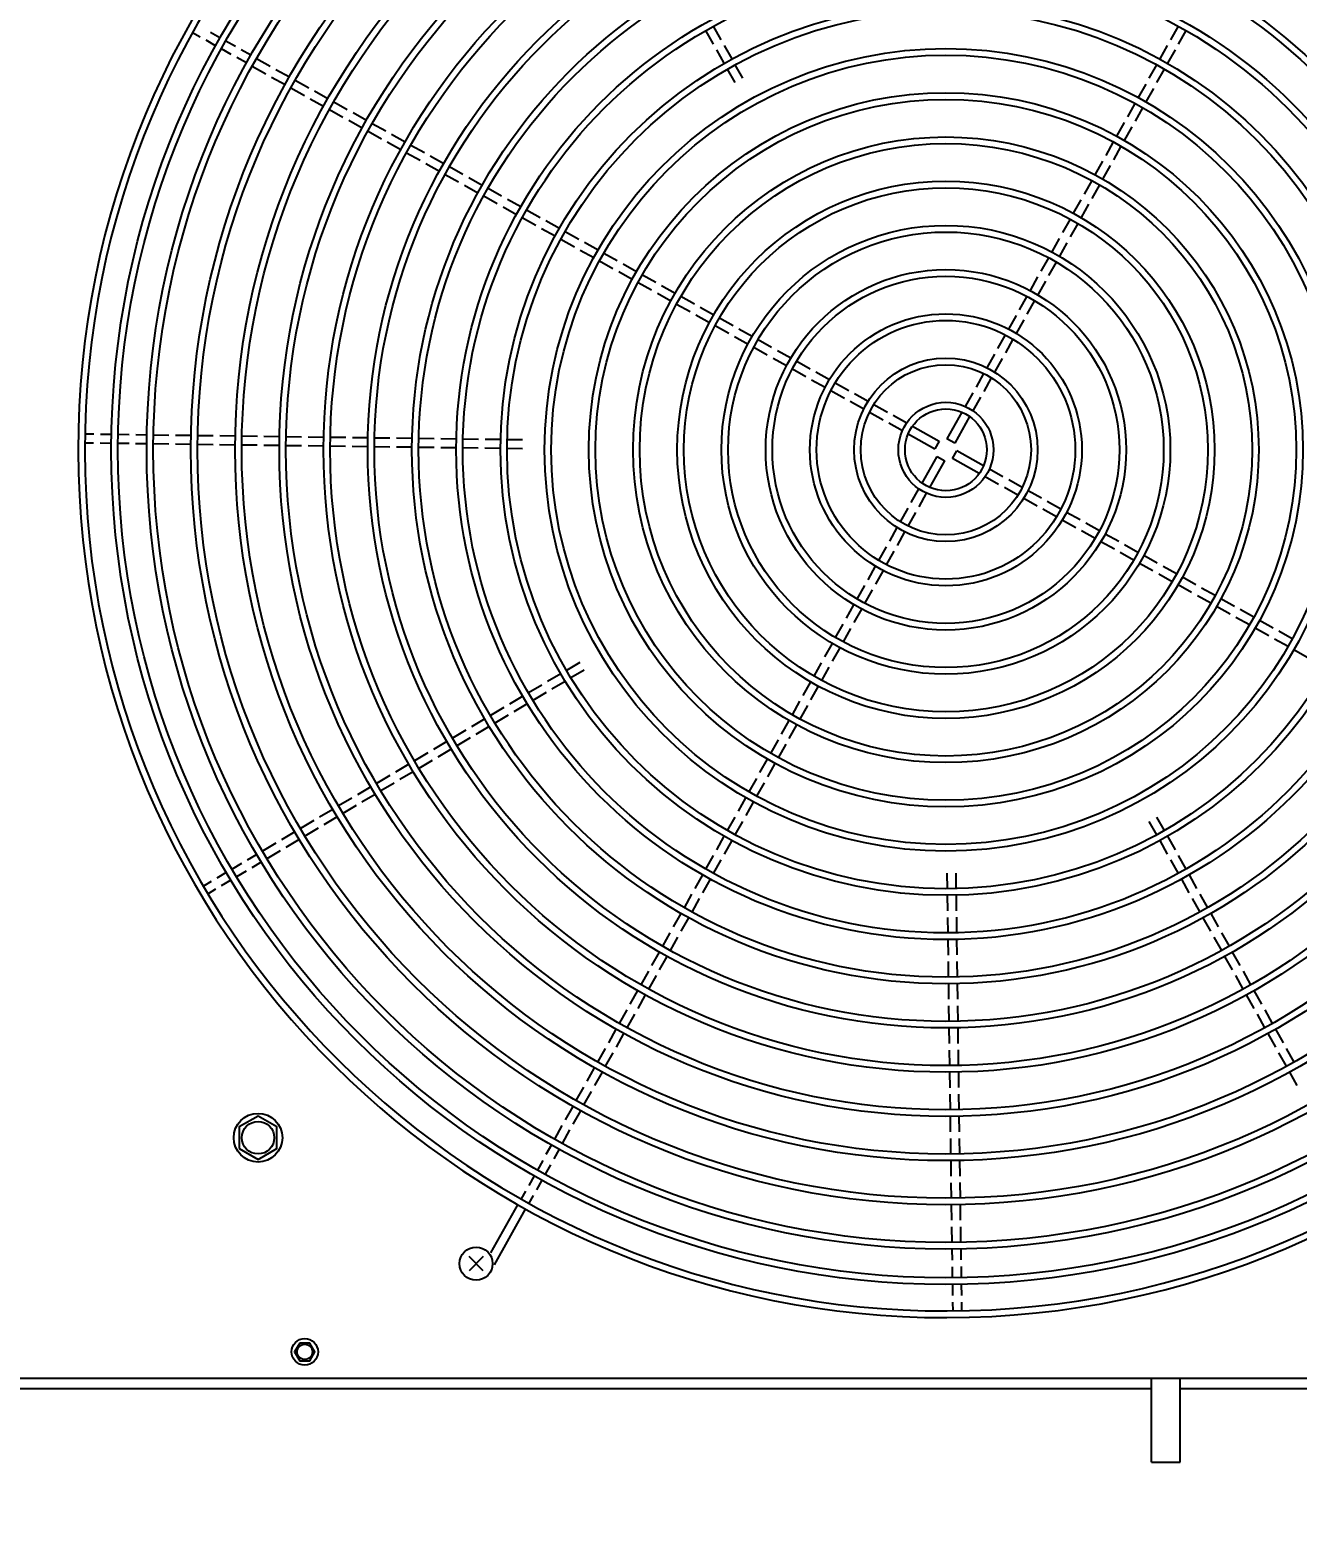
# Model space of a CAD drawing. Header units: millimetres. Extents: x -15161 to 10473752, y -72817 to 33960.
# Drawn here: x 73566 to 73623.3, y -33424.5 to -33356.8 of the extents above; entities that cross this region are included whole.
import ezdxf
from ezdxf import colors
from ezdxf.entities.mleader import LeaderData, LeaderLine
from ezdxf.enums import TextEntityAlignment as Align
from ezdxf.math import Vec2, Vec3

# ---------------------------------------------------------------- set-up
doc = ezdxf.new("R2010")
doc.units = ezdxf.units.MM
doc.styles.get("Standard").update_dxf_attribs({"font": 'arial.ttf'})

# ---------------------------------------------------------------- blocks, each defined once
blk = doc.blocks.new('機組圖灰底')
at = {"color": 8}
for p, q in [((82400.278, -33357.226), (82399.936, -33356.615)), ((82420.945, -33356.615), (82420.603, -33357.226)), ((82376.712, -33357.106), (82376.363, -33356.911)), ((82377.41, -33357.497), (82376.974, -33357.253)), ((82377.606, -33357.148), (82377.17, -33356.904)), ((82378.304, -33357.539), (82377.867, -33357.295)), ((82399.93, -33357.421), (82399.587, -33356.811)), ((82421.294, -33356.811), (82420.952, -33357.421)), ((82378.108, -33357.888), (82377.672, -33357.644)), ((82378.806, -33358.279), (82378.37, -33358.035)), ((82379.002, -33357.93), (82378.565, -33357.686)), ((82379.263, -33358.079), (82379.873, -33358.421)), ((82400.418, -33358.294), (82400.076, -33357.683)), ((82400.767, -33358.098), (82400.425, -33357.488)), ((82420.456, -33357.488), (82420.114, -33358.098)), ((82420.805, -33357.683), (82420.463, -33358.294)), ((82379.067, -33358.428), (82379.678, -33358.77)), ((82380.135, -33358.567), (82380.746, -33358.909)), ((82400.907, -33359.166), (82400.565, -33358.556)), ((82401.256, -33358.971), (82400.914, -33358.36)), ((82419.967, -33358.36), (82419.625, -33358.971)), ((82420.316, -33358.556), (82419.974, -33359.166)), ((82379.939, -33358.916), (82380.55, -33359.258)), ((82380.812, -33359.405), (82381.423, -33359.747)), ((82381.007, -33359.056), (82381.618, -33359.398)), ((82419.479, -33359.232), (82419.136, -33359.843)), ((82419.828, -33359.428), (82419.485, -33360.039)), ((82381.684, -33359.894), (82382.295, -33360.236)), ((82381.88, -33359.545), (82382.491, -33359.887)), ((82382.752, -33360.034), (82383.363, -33360.376)), ((82418.99, -33360.105), (82418.648, -33360.716)), ((82382.557, -33360.383), (82383.167, -33360.725)), ((82383.625, -33360.522), (82384.235, -33360.864)), ((82419.339, -33360.3), (82418.997, -33360.911)), ((82383.429, -33360.871), (82384.04, -33361.213)), ((82384.302, -33361.36), (82384.912, -33361.702)), ((82384.497, -33361.011), (82385.108, -33361.353)), ((82385.37, -33361.5), (82385.98, -33361.842)), ((82418.501, -33360.977), (82418.159, -33361.588)), ((82418.85, -33361.173), (82418.508, -33361.784)), ((82385.174, -33361.849), (82385.785, -33362.191)), ((82386.242, -33361.989), (82386.853, -33362.331)), ((82418.012, -33361.85), (82417.67, -33362.461)), ((82418.361, -33362.045), (82418.019, -33362.656)), ((82386.047, -33362.338), (82386.657, -33362.68)), ((82386.919, -33362.826), (82387.53, -33363.168)), ((82387.114, -33362.477), (82387.725, -33362.82)), ((82417.523, -33362.722), (82417.181, -33363.333)), ((82387.791, -33363.315), (82388.402, -33363.657)), ((82387.987, -33362.966), (82388.598, -33363.308)), ((82388.859, -33363.455), (82389.47, -33363.797)), ((82417.872, -33362.918), (82417.53, -33363.529)), ((82388.664, -33363.804), (82389.275, -33364.146)), ((82389.732, -33363.944), (82390.343, -33364.286)), ((82417.035, -33363.595), (82416.692, -33364.206)), ((82417.384, -33363.79), (82417.041, -33364.401)), ((82389.536, -33364.293), (82390.147, -33364.635)), ((82390.409, -33364.781), (82391.019, -33365.124)), ((82390.604, -33364.432), (82391.215, -33364.775)), ((82416.546, -33364.467), (82416.204, -33365.078)), ((82416.895, -33364.663), (82416.553, -33365.274)), ((82391.281, -33365.27), (82391.892, -33365.612)), ((82391.477, -33364.921), (82392.087, -33365.263)), ((82392.349, -33365.41), (82392.96, -33365.752)), ((82416.057, -33365.34), (82415.715, -33365.951)), ((82416.406, -33365.536), (82416.064, -33366.146)), ((82392.154, -33365.759), (82392.764, -33366.101)), ((82393.026, -33366.248), (82393.637, -33366.59)), ((82393.222, -33365.899), (82393.832, -33366.241)), ((82415.568, -33366.213), (82415.226, -33366.823)), ((82393.899, -33366.737), (82394.509, -33367.079)), ((82394.094, -33366.388), (82394.705, -33366.73)), ((82394.967, -33366.876), (82395.577, -33367.218)), ((82415.917, -33366.408), (82415.575, -33367.019)), ((82394.771, -33367.225), (82395.382, -33367.567)), ((82395.839, -33367.365), (82396.45, -33367.707)), ((82415.079, -33367.085), (82414.737, -33367.696)), ((82415.428, -33367.281), (82415.086, -33367.891)), ((82395.644, -33367.714), (82396.254, -33368.056)), ((82396.516, -33368.203), (82397.127, -33368.545)), ((82396.712, -33367.854), (82397.322, -33368.196)), ((82414.59, -33367.958), (82414.248, -33368.569)), ((82414.939, -33368.153), (82414.597, -33368.764)), ((82397.389, -33368.692), (82397.999, -33369.034)), ((82397.584, -33368.343), (82398.195, -33368.685)), ((82398.457, -33368.832), (82399.067, -33369.174)), ((82414.102, -33368.83), (82413.759, -33369.441)), ((82398.261, -33369.18), (82398.872, -33369.523)), ((82399.329, -33369.32), (82399.94, -33369.662)), ((82414.451, -33369.026), (82414.108, -33369.637)), ((82399.134, -33369.669), (82399.744, -33370.011)), ((82400.006, -33370.158), (82400.617, -33370.5)), ((82400.202, -33369.809), (82400.812, -33370.151)), ((82401.074, -33370.298), (82401.685, -33370.64)), ((82413.613, -33369.703), (82413.27, -33370.314)), ((82413.962, -33369.899), (82413.619, -33370.51)), ((82400.879, -33370.647), (82401.49, -33370.989)), ((82401.947, -33370.787), (82402.558, -33371.129)), ((82413.124, -33370.576), (82412.781, -33371.187)), ((82413.473, -33370.772), (82413.13, -33371.383)), ((82401.751, -33371.136), (82402.362, -33371.478)), ((82402.624, -33371.625), (82403.235, -33371.967)), ((82402.819, -33371.276), (82403.43, -33371.618)), ((82412.635, -33371.449), (82412.292, -33372.06)), ((82412.984, -33371.645), (82412.641, -33372.256)), ((82403.497, -33372.114), (82404.107, -33372.456)), ((82403.692, -33371.765), (82404.303, -33372.107)), ((82404.565, -33372.253), (82405.176, -33372.596)), ((82412.145, -33372.322), (82411.803, -33372.934)), ((82404.369, -33372.602), (82404.98, -33372.945)), ((82405.438, -33372.742), (82406.049, -33373.085)), ((82412.494, -33372.518), (82412.152, -33373.13)), ((82405.242, -33373.091), (82405.853, -33373.434)), ((82406.115, -33373.581), (82406.727, -33373.923)), ((82406.311, -33373.232), (82406.922, -33373.574)), ((82407.184, -33373.721), (82407.796, -33374.064)), ((82411.656, -33373.196), (82411.312, -33373.809)), ((82412.005, -33373.392), (82411.661, -33374.005)), ((82406.989, -33374.07), (82407.6, -33374.413)), ((82408.058, -33374.211), (82408.671, -33374.554)), ((82411.165, -33374.072), (82410.49, -33375.277)), ((82411.514, -33374.268), (82410.839, -33375.472)), ((82371.897, -33375.074), (82371.497, -33375.069)), ((82407.863, -33374.559), (82408.475, -33374.903)), ((82408.738, -33375.05), (82409.943, -33375.725)), ((82408.934, -33374.701), (82410.139, -33375.376)), ((82371.892, -33375.474), (82371.492, -33375.469)), ((82372.692, -33375.484), (82372.192, -33375.478)), ((82372.697, -33375.084), (82372.197, -33375.078)), ((82373.492, -33375.495), (82372.992, -33375.488)), ((82373.497, -33375.095), (82372.997, -33375.088)), ((82374.292, -33375.505), (82373.792, -33375.499)), ((82374.297, -33375.105), (82373.797, -33375.099)), ((82375.292, -33375.52), (82374.592, -33375.511)), ((82375.297, -33375.12), (82374.597, -33375.111)), ((82376.291, -33375.533), (82375.592, -33375.524)), ((82376.297, -33375.133), (82375.597, -33375.124)), ((82377.291, -33375.546), (82376.591, -33375.536)), ((82377.297, -33375.146), (82376.597, -33375.136)), ((82378.291, -33375.558), (82377.591, -33375.549)), ((82378.297, -33375.158), (82377.597, -33375.149)), ((82379.291, -33375.571), (82378.591, -33375.562)), ((82379.296, -33375.171), (82378.597, -33375.162)), ((82380.291, -33375.584), (82379.591, -33375.575)), ((82380.296, -33375.184), (82379.596, -33375.175)), ((82381.291, -33375.597), (82380.591, -33375.588)), ((82381.296, -33375.197), (82380.596, -33375.188)), ((82382.291, -33375.61), (82381.591, -33375.601)), ((82382.296, -33375.21), (82381.596, -33375.201)), ((82383.291, -33375.623), (82382.591, -33375.614)), ((82383.296, -33375.223), (82382.596, -33375.214)), ((82384.291, -33375.636), (82383.591, -33375.627)), ((82384.296, -33375.236), (82383.596, -33375.227)), ((82385.291, -33375.649), (82384.591, -33375.64)), ((82385.296, -33375.249), (82384.596, -33375.24)), ((82386.291, -33375.662), (82385.591, -33375.653)), ((82386.296, -33375.262), (82385.596, -33375.253)), ((82387.291, -33375.675), (82386.591, -33375.666)), ((82387.296, -33375.275), (82386.596, -33375.266)), ((82388.291, -33375.688), (82387.591, -33375.679)), ((82388.296, -33375.288), (82387.596, -33375.279)), ((82389.291, -33375.701), (82388.591, -33375.692)), ((82389.296, -33375.301), (82388.596, -33375.292)), ((82390.291, -33375.714), (82389.591, -33375.705)), ((82390.296, -33375.314), (82389.596, -33375.305)), ((82391.291, -33375.727), (82390.591, -33375.718)), ((82391.296, -33375.327), (82390.596, -33375.318)), ((82410.139, -33375.376), (82409.943, -33375.725)), ((82410.839, -33375.472), (82410.49, -33375.277)), ((82409.367, -33377.281), (82410.042, -33376.077)), ((82409.716, -33377.477), (82410.391, -33376.272)), ((82410.042, -33376.077), (82410.391, -33376.272)), ((82410.743, -33376.173), (82410.938, -33375.824)), ((82411.947, -33376.848), (82410.743, -33376.173)), ((82412.143, -33376.499), (82410.938, -33375.824)), ((82412.823, -33377.338), (82412.21, -33376.995)), ((82413.019, -33376.99), (82412.406, -33376.646)), ((82408.877, -33378.157), (82409.22, -33377.544)), ((82409.226, -33378.353), (82409.569, -33377.74)), ((82413.697, -33377.828), (82413.085, -33377.485)), ((82413.893, -33377.479), (82413.281, -33377.136)), ((82414.766, -33377.968), (82414.155, -33377.626)), ((82408.387, -33379.031), (82408.73, -33378.419)), ((82414.571, -33378.317), (82413.959, -33377.975)), ((82415.639, -33378.458), (82415.028, -33378.115)), ((82408.736, -33379.227), (82409.079, -33378.615)), ((82415.444, -33378.807), (82414.832, -33378.464)), ((82416.316, -33379.296), (82415.705, -33378.953)), ((82416.512, -33378.947), (82415.901, -33378.604)), ((82417.385, -33379.435), (82416.774, -33379.093)), ((82407.898, -33379.904), (82408.24, -33379.293)), ((82408.247, -33380.1), (82408.589, -33379.489)), ((82417.189, -33379.784), (82416.578, -33379.442)), ((82418.257, -33379.924), (82417.646, -33379.582)), ((82407.409, -33380.777), (82407.751, -33380.166)), ((82407.758, -33380.973), (82408.1, -33380.362)), ((82418.062, -33380.273), (82417.451, -33379.931)), ((82418.934, -33380.762), (82418.324, -33380.42)), ((82419.13, -33380.413), (82418.519, -33380.071)), ((82406.92, -33381.65), (82407.262, -33381.039)), ((82419.807, -33381.251), (82419.196, -33380.909)), ((82420.003, -33380.902), (82419.392, -33380.56)), ((82420.875, -33381.391), (82420.264, -33381.049)), ((82407.269, -33381.846), (82407.611, -33381.235)), ((82420.68, -33381.74), (82420.069, -33381.398)), ((82421.748, -33381.88), (82421.137, -33381.538)), ((82406.431, -33382.523), (82406.773, -33381.912)), ((82406.78, -33382.719), (82407.122, -33382.108)), ((82421.552, -33382.229), (82420.941, -33381.887)), ((82422.425, -33382.717), (82421.814, -33382.375)), ((82422.62, -33382.369), (82422.009, -33382.026)), ((82423.493, -33382.857), (82422.882, -33382.515)), ((82405.942, -33383.396), (82406.284, -33382.785)), ((82406.291, -33383.591), (82406.633, -33382.98)), ((82423.297, -33383.206), (82422.686, -33382.864)), ((82424.365, -33383.346), (82423.754, -33383.004)), ((82405.453, -33384.268), (82405.795, -33383.658)), ((82405.802, -33384.464), (82406.144, -33383.853)), ((82424.17, -33383.695), (82423.559, -33383.353)), ((82425.042, -33384.184), (82424.431, -33383.842)), ((82425.238, -33383.835), (82424.627, -33383.493)), ((82404.964, -33385.141), (82405.306, -33384.53)), ((82425.915, -33384.673), (82425.304, -33384.331)), ((82426.11, -33384.324), (82425.499, -33383.982)), ((82405.313, -33385.336), (82405.655, -33384.726)), ((82426.787, -33385.161), (82426.176, -33384.819)), ((82393.021, -33385.902), (82392.419, -33386.26)), ((82393.88, -33385.391), (82393.279, -33385.749)), ((82394.085, -33385.735), (82393.483, -33386.092)), ((82404.475, -33386.013), (82404.817, -33385.403)), ((82404.824, -33386.209), (82405.166, -33385.598)), ((82392.161, -33386.413), (82391.559, -33386.771)), ((82393.225, -33386.246), (82392.623, -33386.604)), ((82403.986, -33386.886), (82404.329, -33386.275)), ((82404.335, -33387.082), (82404.678, -33386.471)), ((82391.302, -33386.924), (82390.7, -33387.282)), ((82392.366, -33386.757), (82391.764, -33387.115)), ((82403.498, -33387.759), (82403.84, -33387.148)), ((82390.442, -33387.436), (82389.84, -33387.793)), ((82390.647, -33387.779), (82390.045, -33388.137)), ((82391.506, -33387.268), (82390.904, -33387.626)), ((82403.847, -33387.954), (82404.189, -33387.343)), ((82388.723, -33388.458), (82388.121, -33388.816)), ((82389.583, -33387.947), (82388.981, -33388.305)), ((82389.787, -33388.291), (82389.185, -33388.648)), ((82403.009, -33388.631), (82403.351, -33388.02)), ((82403.358, -33388.827), (82403.7, -33388.216)), ((82387.864, -33388.969), (82387.262, -33389.327)), ((82388.928, -33388.802), (82388.326, -33389.16)), ((82402.52, -33389.504), (82402.862, -33388.893)), ((82402.869, -33389.699), (82403.211, -33389.088)), ((82387.004, -33389.48), (82386.402, -33389.838)), ((82387.209, -33389.824), (82386.607, -33390.182)), ((82388.068, -33389.313), (82387.466, -33389.671)), ((82402.031, -33390.376), (82402.373, -33389.765)), ((82402.38, -33390.572), (82402.722, -33389.961)), ((82385.285, -33390.503), (82384.683, -33390.861)), ((82386.145, -33389.992), (82385.543, -33390.349)), ((82386.349, -33390.335), (82385.747, -33390.693)), ((82401.542, -33391.249), (82401.885, -33390.638)), ((82384.426, -33391.014), (82383.824, -33391.372)), ((82385.49, -33390.846), (82384.888, -33391.204)), ((82401.891, -33391.444), (82402.234, -33390.833)), ((82383.566, -33391.525), (82382.964, -33391.883)), ((82383.771, -33391.869), (82383.169, -33392.227)), ((82384.63, -33391.358), (82384.028, -33391.715)), ((82401.054, -33392.121), (82401.396, -33391.51)), ((82401.403, -33392.316), (82401.745, -33391.706)), ((82381.847, -33392.547), (82381.245, -33392.905)), ((82382.707, -33392.036), (82382.105, -33392.394)), ((82382.911, -33392.38), (82382.309, -33392.738)), ((82400.565, -33392.993), (82400.907, -33392.383)), ((82400.914, -33393.189), (82401.256, -33392.578)), ((82419.625, -33392.578), (82419.967, -33393.189)), ((82419.974, -33392.383), (82420.316, -33392.993)), ((82380.988, -33393.059), (82380.386, -33393.416)), ((82382.052, -33392.891), (82381.45, -33393.249)), ((82400.076, -33393.866), (82400.418, -33393.255)), ((82420.463, -33393.255), (82420.805, -33393.866)), ((82380.128, -33393.57), (82379.526, -33393.928)), ((82380.333, -33393.914), (82379.731, -33394.271)), ((82381.192, -33393.402), (82380.59, -33393.76)), ((82400.425, -33394.061), (82400.767, -33393.451)), ((82420.114, -33393.451), (82420.456, -33394.061)), ((82378.58, -33394.488), (82378.15, -33394.744)), ((82379.268, -33394.079), (82378.838, -33394.335)), ((82379.472, -33394.423), (82379.042, -33394.679)), ((82399.587, -33394.738), (82399.93, -33394.128)), ((82399.936, -33394.934), (82400.278, -33394.323)), ((82420.603, -33394.323), (82420.945, -33394.934)), ((82420.952, -33394.128), (82421.294, -33394.738)), ((82377.205, -33395.306), (82376.861, -33395.511)), ((82377.892, -33394.897), (82377.463, -33395.153)), ((82378.097, -33395.241), (82377.667, -33395.497)), ((82378.785, -33394.832), (82378.355, -33395.088)), ((82399.099, -33395.611), (82399.441, -33395)), ((82399.448, -33395.806), (82399.79, -33395.196)), ((82410.488, -33394.924), (82410.497, -33395.624)), ((82410.888, -33394.919), (82410.897, -33395.619)), ((82421.092, -33395.196), (82421.434, -33395.806)), ((82421.441, -33395), (82421.783, -33395.611)), ((82377.409, -33395.65), (82377.066, -33395.854)), ((82398.61, -33396.483), (82398.952, -33395.873)), ((82410.501, -33395.924), (82410.51, -33396.624)), ((82410.901, -33395.919), (82410.91, -33396.619)), ((82421.929, -33395.873), (82422.271, -33396.483)), ((82398.959, -33396.679), (82399.301, -33396.068)), ((82421.58, -33396.068), (82421.922, -33396.679)), ((82398.121, -33397.356), (82398.463, -33396.745)), ((82398.47, -33397.551), (82398.812, -33396.941)), ((82410.514, -33396.924), (82410.523, -33397.624)), ((82410.914, -33396.919), (82410.923, -33397.619)), ((82422.069, -33396.941), (82422.411, -33397.551)), ((82422.418, -33396.745), (82422.76, -33397.356)), ((82397.632, -33398.228), (82397.974, -33397.617)), ((82397.981, -33398.424), (82398.323, -33397.813)), ((82410.527, -33397.924), (82410.536, -33398.624)), ((82410.927, -33397.919), (82410.936, -33398.619)), ((82422.558, -33397.813), (82422.9, -33398.424)), ((82422.907, -33397.617), (82423.249, -33398.228)), ((82397.144, -33399.101), (82397.486, -33398.49)), ((82397.492, -33399.296), (82397.835, -33398.685)), ((82423.047, -33398.685), (82423.389, -33399.296)), ((82423.396, -33398.49), (82423.738, -33399.101)), ((82396.655, -33399.973), (82396.997, -33399.362)), ((82410.54, -33398.924), (82410.549, -33399.624)), ((82410.94, -33398.919), (82410.949, -33399.619)), ((82423.884, -33399.362), (82424.226, -33399.973)), ((82397.004, -33400.169), (82397.346, -33399.558)), ((82410.553, -33399.924), (82410.562, -33400.624)), ((82410.953, -33399.919), (82410.962, -33400.619)), ((82423.535, -33399.558), (82423.878, -33400.169)), ((82396.166, -33400.846), (82396.508, -33400.235)), ((82396.515, -33401.041), (82396.857, -33400.43)), ((82424.024, -33400.43), (82424.366, -33401.041)), ((82424.373, -33400.235), (82424.715, -33400.846)), ((82395.677, -33401.718), (82396.019, -33401.107)), ((82396.026, -33401.913), (82396.368, -33401.303)), ((82410.566, -33400.924), (82410.575, -33401.624)), ((82410.966, -33400.919), (82410.975, -33401.619)), ((82424.513, -33401.303), (82424.855, -33401.913)), ((82424.862, -33401.107), (82425.204, -33401.718)), ((82395.188, -33402.59), (82395.531, -33401.98)), ((82410.579, -33401.924), (82410.588, -33402.624)), ((82410.979, -33401.919), (82410.988, -33402.619)), ((82425.351, -33401.98), (82425.693, -33402.59)), ((82395.537, -33402.786), (82395.88, -33402.175)), ((82425.002, -33402.175), (82425.344, -33402.786)), ((82394.7, -33403.463), (82395.042, -33402.852)), ((82395.049, -33403.658), (82395.391, -33403.048)), ((82410.592, -33402.924), (82410.601, -33403.624)), ((82410.992, -33402.919), (82411.001, -33403.619)), ((82425.49, -33403.048), (82425.833, -33403.658)), ((82425.839, -33402.852), (82426.182, -33403.463)), ((82394.211, -33404.335), (82394.553, -33403.725)), ((82394.56, -33404.531), (82394.902, -33403.92)), ((82410.605, -33403.924), (82410.614, -33404.624)), ((82411.005, -33403.919), (82411.014, -33404.619)), ((82425.979, -33403.92), (82426.321, -33404.531)), ((82393.722, -33405.208), (82394.064, -33404.597)), ((82394.071, -33405.403), (82394.413, -33404.793)), ((82393.233, -33406.08), (82393.576, -33405.469)), ((82410.618, -33404.924), (82410.627, -33405.624)), ((82411.018, -33404.919), (82411.027, -33405.619)), ((82393.582, -33406.276), (82393.925, -33405.665)), ((82410.631, -33405.924), (82410.64, -33406.624)), ((82411.031, -33405.919), (82411.04, -33406.619)), ((82392.745, -33406.953), (82393.087, -33406.342)), ((82393.094, -33407.148), (82393.436, -33406.537)), ((82392.597, -33407.214), (82392.352, -33407.65)), ((82392.946, -33407.409), (82392.701, -33407.845)), ((82410.644, -33406.924), (82410.653, -33407.624)), ((82411.044, -33406.919), (82411.053, -33407.619)), ((82392.206, -33407.911), (82391.961, -33408.348)), ((82392.555, -33408.107), (82392.31, -33408.543)), ((82410.657, -33407.924), (82410.666, -33408.624)), ((82411.057, -33407.919), (82411.066, -33408.619)), ((82391.815, -33408.609), (82391.57, -33409.046)), ((82392.163, -33408.805), (82391.919, -33409.241)), ((82410.67, -33408.924), (82410.679, -33409.624)), ((82411.07, -33408.919), (82411.079, -33409.618)), ((82391.423, -33409.307), (82391.228, -33409.656)), ((82391.772, -33409.503), (82391.577, -33409.852)), ((82389.864, -33412.095), (82391.083, -33409.919)), ((82390.021, -33412.633), (82391.432, -33410.114)), ((82410.683, -33409.924), (82410.692, -33410.624)), ((82411.083, -33409.918), (82411.092, -33410.618)), ((82410.695, -33410.924), (82410.705, -33411.624)), ((82411.095, -33410.918), (82411.105, -33411.618)), ((82389.507, -33412.902), (82388.871, -33412.265)), ((82389.507, -33412.265), (82388.871, -33412.902)), ((82410.714, -33411.923), (82410.721, -33412.423)), ((82411.114, -33411.918), (82411.121, -33412.418)), ((82410.725, -33412.723), (82410.731, -33413.223)), ((82410.725, -33412.723), (82410.731, -33413.223)), ((82411.125, -33412.718), (82411.131, -33413.218)), ((82411.125, -33412.718), (82411.131, -33413.218)), ((82410.735, -33413.523), (82410.738, -33413.774)), ((82410.735, -33413.523), (82410.742, -33414.023)), ((82411.135, -33413.518), (82411.138, -33413.774)), ((82411.135, -33413.518), (82411.142, -33414.018)), ((82410.746, -33414.323), (82410.751, -33414.723)), ((82411.146, -33414.318), (82411.151, -33414.718)), ((82455.441, -33417.774), (82275.441, -33417.774)), ((82455.321, -33417.774), (82275.561, -33417.774)), ((82419.741, -33418.244), (82311.141, -33418.244)), ((82419.741, -33421.564), (82419.741, -33417.774)), ((82421.041, -33421.564), (82421.041, -33417.774)), ((82452.191, -33418.244), (82421.041, -33418.244)), ((82419.741, -33421.564), (82421.041, -33421.564))]:
    blk.add_line(p, q, dxfattribs=at)
for points in [[(82378.479, -33407.377), (82379.328, -33407.867), (82380.177, -33407.377), (82380.177, -33406.397), (82379.328, -33405.907), (82378.479, -33406.397)], [(82381.211, -33416.176), (82380.981, -33416.574), (82381.211, -33416.973), (82381.671, -33416.973), (82381.901, -33416.574), (82381.671, -33416.176)]]:
    blk.add_lwpolyline(points, close=True, dxfattribs=at)
for centre, radius in [((82410.441, -33375.774), 37.75), ((82410.441, -33375.774), 37.45), ((82410.441, -33375.774), 36.15), ((82410.441, -33375.774), 35.85), ((82410.441, -33375.774), 34.15), ((82410.441, -33375.774), 33.85), ((82410.441, -33375.774), 32.15), ((82410.441, -33375.774), 31.85), ((82410.441, -33375.774), 30.15), ((82410.441, -33375.774), 29.85), ((82410.441, -33375.774), 28.15), ((82410.441, -33375.774), 27.85), ((82410.441, -33375.774), 26.15), ((82410.441, -33375.774), 25.85), ((82410.441, -33375.774), 24.15), ((82410.441, -33375.774), 23.85), ((82410.441, -33375.774), 22.15), ((82410.441, -33375.774), 21.85), ((82410.441, -33375.774), 20.15), ((82410.441, -33375.774), 19.85), ((82410.441, -33375.774), 18.15), ((82410.441, -33375.774), 17.85), ((82410.441, -33375.774), 16.15), ((82410.441, -33375.774), 15.85), ((82410.441, -33375.774), 14.15), ((82410.441, -33375.774), 13.85), ((82410.441, -33375.774), 12.15), ((82410.441, -33375.774), 11.85), ((82410.441, -33375.774), 10.15), ((82410.441, -33375.774), 9.85), ((82410.441, -33375.774), 8.15), ((82410.441, -33375.774), 7.85), ((82410.441, -33375.774), 6.15), ((82410.441, -33375.774), 5.85), ((82410.441, -33375.774), 4.15), ((82410.441, -33375.774), 3.85), ((82410.441, -33375.774), 2.15), ((82410.441, -33375.774), 1.85), ((82379.328, -33406.887), 1.1), ((82379.328, -33406.887), 0.735), ((82389.189, -33412.584), 0.75), ((82381.441, -33416.574), 0.6), ((82381.441, -33416.574), 0.345)]:
    blk.add_circle(centre, radius, dxfattribs=at)
for radius, start, end in [(39.25, 271.55685, 271.54581), (38.95, 271.57203, 271.5714)]:
    blk.add_arc((82410.441, -33375.774), radius, start, end, dxfattribs=at)
blk = doc.blocks.new('_DetailCallout')
at = {"color": 0, "linetype": 'ByBlock', "lineweight": -2, "transparency": 16777216}
blk.add_line((8, 0), (-8, 0), dxfattribs=at)
blk.add_circle((0, 0), 8, dxfattribs=at)
at = {"color": 0, "transparency": 16777216}
for tag, p in [('視圖號碼', (0, 1)), ('圖紙號碼', (0, -6))]:
    blk.add_attdef(tag, text='', height=3, dxfattribs=at).set_placement(p, align=Align.CENTER)

msp = doc.modelspace()

# ---------------------------------------------------------------- block references
at = {"color": 190}
msp.add_blockref('機組圖灰底', (-8803.0592, 0), dxfattribs=at)

# ---------------------------------------------------------------- leaders
at = {"color": 230}
ml = msp.add_multileader_block('Standard', dxfattribs=at)
ml.set_content('_DetailCallout', color=230, scale=15)
ml.set_attribute('視圖號碼', '冷凍庫', width=0)
ml.set_attribute('圖紙號碼', 'C機', width=0)
ml.set_leader_properties()
ml.build(insert=Vec2(0, 0))
ml.multileader.update_dxf_attribs({"leader_type": 0})
ctx = ml.context
ctx.base_point, ctx.plane_origin = Vec3(73423.9203, -45071.4586), Vec3(73543.9203, -45071.4586)
notes = []
notes.append((ctx, [(0, (0, 0, 0), (0, 0), (1, 0), 1, [])]))
ctx.block.insert = Vec3(73543.9203, -45071.4586)
at = {"color": 54}
ml = msp.add_multileader_block('Standard', dxfattribs=at)
ml.set_content('_DetailCallout', color=54, scale=15)
ml.set_attribute('視圖號碼', '冷凍庫', width=0)
ml.set_attribute('圖紙號碼', 'C機', width=0)
ml.set_leader_properties()
ml.build(insert=Vec2(0, 0))
ml.multileader.update_dxf_attribs({"leader_type": 0})
ctx = ml.context
ctx.base_point, ctx.plane_origin = Vec3(73652.3814, -45537.0769), Vec3(73772.3814, -45537.0769)
notes.append((ctx, [(0, (0, 0, 0), (0, 0), (1, 0), 1, [])]))
ctx.block.insert = Vec3(73772.3814, -45537.0769)
at = {"color": 230}
ml = msp.add_multileader_block('Standard', dxfattribs=at)
ml.set_content('_DetailCallout', color=230, scale=15)
ml.set_attribute('視圖號碼', '冷凍庫', width=0)
ml.set_attribute('圖紙號碼', 'D機', width=0)
ml.set_leader_properties()
ml.build(insert=Vec2(0, 0))
ml.multileader.update_dxf_attribs({"leader_type": 0})
ctx = ml.context
ctx.base_point, ctx.plane_origin = Vec3(73844.1603, -45071.4586), Vec3(73964.1603, -45071.4586)
notes.append((ctx, [(0, (0, 0, 0), (0, 0), (1, 0), 1, [])]))
ctx.block.insert = Vec3(73964.1603, -45071.4586)
at = {"color": 54}
ml = msp.add_multileader_block('Standard', dxfattribs=at)
ml.set_content('_DetailCallout', color=54, scale=15)
ml.set_attribute('視圖號碼', '冷凍庫', width=0)
ml.set_attribute('圖紙號碼', 'D機', width=0)
ml.set_leader_properties()
ml.build(insert=Vec2(0, 0))
ml.multileader.update_dxf_attribs({"leader_type": 0})
ctx = ml.context
ctx.base_point, ctx.plane_origin = Vec3(74072.6214, -45537.0769), Vec3(74192.6214, -45537.0769)
notes.append((ctx, [(0, (0, 0, 0), (0, 0), (1, 0), 1, [])]))
ctx.block.insert = Vec3(74192.6214, -45537.0769)
at = {"color": 230}
ml = msp.add_multileader_block('Standard', dxfattribs=at)
ml.set_content('_DetailCallout', color=230, scale=15)
ml.set_attribute('視圖號碼', '冷凍庫', width=0)
ml.set_attribute('圖紙號碼', 'E機', width=0)
ml.set_leader_properties()
ml.build(insert=Vec2(0, 0))
ml.multileader.update_dxf_attribs({"leader_type": 0})
ctx = ml.context
ctx.base_point, ctx.plane_origin = Vec3(74264.4003, -45071.4586), Vec3(74384.4003, -45071.4586)
notes.append((ctx, [(0, (0, 0, 0), (0, 0), (1, 0), 1, [])]))
ctx.block.insert = Vec3(74384.4003, -45071.4586)
at = {"color": 54}
ml = msp.add_multileader_block('Standard', dxfattribs=at)
ml.set_content('_DetailCallout', color=54, scale=15)
ml.set_attribute('視圖號碼', '冷凍庫', width=0)
ml.set_attribute('圖紙號碼', 'E機', width=0)
ml.set_leader_properties()
ml.build(insert=Vec2(0, 0))
ml.multileader.update_dxf_attribs({"leader_type": 0})
ctx = ml.context
ctx.base_point, ctx.plane_origin = Vec3(74492.8614, -45537.0769), Vec3(74612.8614, -45537.0769)
notes.append((ctx, [(0, (0, 0, 0), (0, 0), (1, 0), 1, [])]))
ctx.block.insert = Vec3(74612.8614, -45537.0769)
at = {"color": 30}
ml = msp.add_multileader_block('Standard', dxfattribs=at)
ml.set_content('_DetailCallout', color=30, scale=15)
ml.set_attribute('視圖號碼', '冷凍庫', width=0)
ml.set_attribute('圖紙號碼', 'C', width=0)
ml.set_leader_properties()
ml.build(insert=Vec2(0, 0))
ml.multileader.update_dxf_attribs({"leader_type": 0})
ctx = ml.context
ctx.base_point, ctx.plane_origin = Vec3(73747.1906, -45888.0748), Vec3(73867.1906, -45888.0748)
notes.append((ctx, [(0, (0, 0, 0), (0, 0), (1, 0), 1, [])]))
ctx.block.insert = Vec3(73867.1906, -45888.0748)
ml = msp.add_multileader_block('Standard', dxfattribs=at)
ml.set_content('_DetailCallout', color=30, scale=15)
ml.set_attribute('視圖號碼', '冷凍庫', width=0)
ml.set_attribute('圖紙號碼', 'B', width=0)
ml.set_leader_properties()
ml.build(insert=Vec2(0, 0))
ml.multileader.update_dxf_attribs({"leader_type": 0})
ctx = ml.context
ctx.base_point, ctx.plane_origin = Vec3(73747.1906, -46477.6264), Vec3(73867.1906, -46477.6264)
notes.append((ctx, [(0, (0, 0, 0), (0, 0), (1, 0), 1, [])]))
ctx.block.insert = Vec3(73867.1906, -46477.6264)
ml = msp.add_multileader_block('Standard', dxfattribs=at)
ml.set_content('_DetailCallout', color=30, scale=15)
ml.set_attribute('視圖號碼', '冷凍庫', width=0)
ml.set_attribute('圖紙號碼', 'D', width=0)
ml.set_leader_properties()
ml.build(insert=Vec2(0, 0))
ml.multileader.update_dxf_attribs({"leader_type": 0})
ctx = ml.context
ctx.base_point, ctx.plane_origin = Vec3(73737.1917, -48120.99), Vec3(73857.1917, -48120.99)
notes.append((ctx, [(0, (0, 0, 0), (0, 0), (1, 0), 1, [])]))
ctx.block.insert = Vec3(73857.1917, -48120.99)
ml = msp.add_multileader_block('Standard', dxfattribs=at)
ml.set_content('_DetailCallout', color=30, scale=15)
ml.set_attribute('視圖號碼', '冷凍庫', width=0)
ml.set_attribute('圖紙號碼', 'E', width=0)
ml.set_leader_properties()
ml.build(insert=Vec2(0, 0))
ml.multileader.update_dxf_attribs({"leader_type": 0})
ctx = ml.context
ctx.base_point, ctx.plane_origin = Vec3(75349.539, -47538.8607), Vec3(75469.539, -47538.8607)
notes.append((ctx, [(0, (0, 0, 0), (0, 0), (1, 0), 1, [])]))
ctx.block.insert = Vec3(75469.539, -47538.8607)
ml = msp.add_multileader_block('Standard', dxfattribs=at)
ml.set_content('_DetailCallout', color=30, scale=15)
ml.set_attribute('視圖號碼', '急速庫', width=0)
ml.set_attribute('圖紙號碼', 'B', width=0)
ml.set_leader_properties()
ml.build(insert=Vec2(0, 0))
ml.multileader.update_dxf_attribs({"leader_type": 0})
ctx = ml.context
ctx.base_point, ctx.plane_origin = Vec3(93372.1061, -47545.9996), Vec3(93492.1061, -47545.9996)
notes.append((ctx, [(0, (0, 0, 0), (0, 0), (1, 0), 1, [])]))
ctx.block.insert = Vec3(93492.1061, -47545.9996)
ml = msp.add_multileader_block('Standard', dxfattribs=at)
ml.set_content('_DetailCallout', color=30, scale=15)
ml.set_attribute('視圖號碼', '急速庫', width=0)
ml.set_attribute('圖紙號碼', 'A-2', width=0)
ml.set_leader_properties()
ml.build(insert=Vec2(0, 0))
ml.multileader.update_dxf_attribs({"leader_type": 0})
ctx = ml.context
ctx.base_point, ctx.plane_origin = Vec3(93704.3054, -47545.9996), Vec3(93824.3054, -47545.9996)
notes.append((ctx, [(0, (0, 0, 0), (0, 0), (1, 0), 1, [])]))
ctx.block.insert = Vec3(93824.3054, -47545.9996)
ml = msp.add_multileader_block('Standard', dxfattribs=at)
ml.set_content('_DetailCallout', color=30, scale=15)
ml.set_attribute('視圖號碼', '急速庫', width=0)
ml.set_attribute('圖紙號碼', 'A-1', width=0)
ml.set_leader_properties()
ml.build(insert=Vec2(0, 0))
ml.multileader.update_dxf_attribs({"leader_type": 0})
ctx = ml.context
ctx.base_point, ctx.plane_origin = Vec3(94041.3644, -47545.9996), Vec3(94161.3644, -47545.9996)
notes.append((ctx, [(0, (0, 0, 0), (0, 0), (1, 0), 1, [])]))
ctx.block.insert = Vec3(94161.3644, -47545.9996)
ml = msp.add_multileader_block('Standard', dxfattribs=at)
ml.set_content('_DetailCallout', color=30, scale=15)
ml.set_attribute('視圖號碼', '半成品', width=0)
ml.set_attribute('圖紙號碼', 'B', width=0)
ml.set_leader_properties()
ml.build(insert=Vec2(0, 0))
ml.multileader.update_dxf_attribs({"leader_type": 0})
ctx = ml.context
ctx.base_point, ctx.plane_origin = Vec3(93372.1061, -48769.6603), Vec3(93492.1061, -48769.6603)
notes.append((ctx, [(0, (0, 0, 0), (0, 0), (1, 0), 1, [])]))
ctx.block.insert = Vec3(93492.1061, -48769.6603)
ml = msp.add_multileader_block('Standard', dxfattribs=at)
ml.set_content('_DetailCallout', color=30, scale=15)
ml.set_attribute('視圖號碼', '半成品', width=0)
ml.set_attribute('圖紙號碼', 'A-2', width=0)
ml.set_leader_properties()
ml.build(insert=Vec2(0, 0))
ml.multileader.update_dxf_attribs({"leader_type": 0})
ctx = ml.context
ctx.base_point, ctx.plane_origin = Vec3(93704.3054, -48769.6603), Vec3(93824.3054, -48769.6603)
notes.append((ctx, [(0, (0, 0, 0), (0, 0), (1, 0), 1, [])]))
ctx.block.insert = Vec3(93824.3054, -48769.6603)
ml = msp.add_multileader_block('Standard', dxfattribs=at)
ml.set_content('_DetailCallout', color=30, scale=15)
ml.set_attribute('視圖號碼', '半成品', width=0)
ml.set_attribute('圖紙號碼', 'A-1', width=0)
ml.set_leader_properties()
ml.build(insert=Vec2(0, 0))
ml.multileader.update_dxf_attribs({"leader_type": 0})
ctx = ml.context
ctx.base_point, ctx.plane_origin = Vec3(94041.3644, -48769.6603), Vec3(94161.3644, -48769.6603)
notes.append((ctx, [(0, (0, 0, 0), (0, 0), (1, 0), 1, [])]))
ctx.block.insert = Vec3(94161.3644, -48769.6603)
at = {"color": 54}
ml = msp.add_multileader_block('Standard', dxfattribs=at)
ml.set_content('_DetailCallout', color=54, scale=15)
ml.set_attribute('視圖號碼', '急速庫', width=0)
ml.set_attribute('圖紙號碼', 'A機', width=0)
ml.set_leader_properties()
ml.build(insert=Vec2(0, 0))
ml.multileader.update_dxf_attribs({"leader_type": 0})
ctx = ml.context
ctx.base_point, ctx.plane_origin = Vec3(92864.6909, -48811.8789), Vec3(92984.6909, -48811.8789)
notes.append((ctx, [(0, (0, 0, 0), (0, 0), (1, 0), 1, [])]))
ctx.block.insert = Vec3(92984.6909, -48811.8789)
ml = msp.add_multileader_block('Standard', dxfattribs=at)
ml.set_content('_DetailCallout', color=54, scale=15)
ml.set_attribute('視圖號碼', '半成品', width=0)
ml.set_attribute('圖紙號碼', 'A機', width=0)
ml.set_leader_properties()
ml.build(insert=Vec2(0, 0))
ml.multileader.update_dxf_attribs({"leader_type": 0})
ctx = ml.context
ctx.base_point, ctx.plane_origin = Vec3(92588.6191, -48811.8789), Vec3(92708.6191, -48811.8789)
notes.append((ctx, [(0, (0, 0, 0), (0, 0), (1, 0), 1, [])]))
ctx.block.insert = Vec3(92708.6191, -48811.8789)
ml = msp.add_multileader_block('Standard', dxfattribs=at)
ml.set_content('_DetailCallout', color=54, scale=15)
ml.set_attribute('視圖號碼', '急速庫', width=0)
ml.set_attribute('圖紙號碼', 'B機', width=0)
ml.set_leader_properties()
ml.build(insert=Vec2(0, 0))
ml.multileader.update_dxf_attribs({"leader_type": 0})
ctx = ml.context
ctx.base_point, ctx.plane_origin = Vec3(92864.6909, -49217.4155), Vec3(92984.6909, -49217.4155)
notes.append((ctx, [(0, (0, 0, 0), (0, 0), (1, 0), 1, [])]))
ctx.block.insert = Vec3(92984.6909, -49217.4155)
ml = msp.add_multileader_block('Standard', dxfattribs=at)
ml.set_content('_DetailCallout', color=54, scale=15)
ml.set_attribute('視圖號碼', '半成品', width=0)
ml.set_attribute('圖紙號碼', 'B機', width=0)
ml.set_leader_properties()
ml.build(insert=Vec2(0, 0))
ml.multileader.update_dxf_attribs({"leader_type": 0})
ctx = ml.context
ctx.base_point, ctx.plane_origin = Vec3(92588.6191, -49217.4155), Vec3(92708.6191, -49217.4155)
notes.append((ctx, [(0, (0, 0, 0), (0, 0), (1, 0), 1, [])]))
ctx.block.insert = Vec3(92708.6191, -49217.4155)
at = {"color": 230}
ml = msp.add_multileader_block('Standard', dxfattribs=at)
ml.set_content('_DetailCallout', color=230, scale=15)
ml.set_attribute('視圖號碼', '急速庫', width=0)
ml.set_attribute('圖紙號碼', 'B機', width=0)
ml.set_leader_properties()
ml.build(insert=Vec2(0, 0))
ml.multileader.update_dxf_attribs({"leader_type": 0})
ctx = ml.context
ctx.base_point, ctx.plane_origin = Vec3(92705.7859, -47644.3382), Vec3(92825.7859, -47644.3382)
notes.append((ctx, [(0, (0, 0, 0), (0, 0), (1, 0), 1, [])]))
ctx.block.insert = Vec3(92825.7859, -47644.3382)
ml = msp.add_multileader_block('Standard', dxfattribs=at)
ml.set_content('_DetailCallout', color=230, scale=15)
ml.set_attribute('視圖號碼', '半成品', width=0)
ml.set_attribute('圖紙號碼', 'B機', width=0)
ml.set_leader_properties()
ml.build(insert=Vec2(0, 0))
ml.multileader.update_dxf_attribs({"leader_type": 0})
ctx = ml.context
ctx.base_point, ctx.plane_origin = Vec3(92429.7141, -47644.3382), Vec3(92549.7141, -47644.3382)
notes.append((ctx, [(0, (0, 0, 0), (0, 0), (1, 0), 1, [])]))
ctx.block.insert = Vec3(92549.7141, -47644.3382)
ml = msp.add_multileader_block('Standard', dxfattribs=at)
ml.set_content('_DetailCallout', color=230, scale=15)
ml.set_attribute('視圖號碼', '急速庫', width=0)
ml.set_attribute('圖紙號碼', 'A機', width=0)
ml.set_leader_properties()
ml.build(insert=Vec2(0, 0))
ml.multileader.update_dxf_attribs({"leader_type": 0})
ctx = ml.context
ctx.base_point, ctx.plane_origin = Vec3(92705.7859, -47937.3382), Vec3(92825.7859, -47937.3382)
notes.append((ctx, [(0, (0, 0, 0), (0, 0), (1, 0), 1, [])]))
ctx.block.insert = Vec3(92825.7859, -47937.3382)
ml = msp.add_multileader_block('Standard', dxfattribs=at)
ml.set_content('_DetailCallout', color=230, scale=15)
ml.set_attribute('視圖號碼', '半成品', width=0)
ml.set_attribute('圖紙號碼', 'A機', width=0)
ml.set_leader_properties()
ml.build(insert=Vec2(0, 0))
ml.multileader.update_dxf_attribs({"leader_type": 0})
ctx = ml.context
ctx.base_point, ctx.plane_origin = Vec3(92429.7141, -47937.3382), Vec3(92549.7141, -47937.3382)
notes.append((ctx, [(0, (0, 0, 0), (0, 0), (1, 0), 1, [])]))
ctx.block.insert = Vec3(92549.7141, -47937.3382)
at = {"color": 30}
ml = msp.add_multileader_block('Standard', dxfattribs=at)
ml.set_content('_DetailCallout', color=30, scale=15)
ml.set_attribute('視圖號碼', '冷藏庫', width=0)
ml.set_attribute('圖紙號碼', 'A', width=0)
ml.set_leader_properties()
ml.build(insert=Vec2(0, 0))
ml.multileader.update_dxf_attribs({"leader_type": 0})
ctx = ml.context
ctx.base_point, ctx.plane_origin = Vec3(95395.445, -46487.1906), Vec3(95515.445, -46487.1906)
notes.append((ctx, [(0, (0, 0, 0), (0, 0), (1, 0), 1, [])]))
ctx.block.insert = Vec3(95515.445, -46487.1906)
at = {"color": 54}
ml = msp.add_multileader_block('Standard', dxfattribs=at)
ml.set_content('_DetailCallout', color=54, scale=15)
ml.set_attribute('視圖號碼', '冷藏庫', width=0)
ml.set_attribute('圖紙號碼', 'A機', width=0)
ml.set_leader_properties()
ml.build(insert=Vec2(0, 0))
ml.multileader.update_dxf_attribs({"leader_type": 0})
ctx = ml.context
ctx.base_point, ctx.plane_origin = Vec3(95523.1747, -46044.6887), Vec3(95643.1747, -46044.6887)
notes.append((ctx, [(0, (0, 0, 0), (0, 0), (1, 0), 1, [])]))
ctx.block.insert = Vec3(95643.1747, -46044.6887)
at = {"color": 230}
ml = msp.add_multileader_block('Standard', dxfattribs=at)
ml.set_content('_DetailCallout', color=230, scale=15)
ml.set_attribute('視圖號碼', '冷藏庫', width=0)
ml.set_attribute('圖紙號碼', 'A機', width=0)
ml.set_leader_properties()
ml.build(insert=Vec2(0, 0))
ml.multileader.update_dxf_attribs({"leader_type": 0})
ctx = ml.context
ctx.base_point, ctx.plane_origin = Vec3(94919.177, -46299.7897), Vec3(95039.177, -46299.7897)
notes.append((ctx, [(0, (0, 0, 0), (0, 0), (1, 0), 1, [])]))
ctx.block.insert = Vec3(95039.177, -46299.7897)
for ctx, leaders in notes:
    for number, flags, end, landing, length, lines in leaders:
        leader = LeaderData()
        leader.index, (leader.has_last_leader_line, leader.has_dogleg_vector, leader.attachment_direction) = number, flags
        leader.last_leader_point, leader.dogleg_vector, leader.dogleg_length = Vec3(end), Vec3(landing), length
        for number, points, colour, breaks in lines:
            line = LeaderLine()
            line.index, line.vertices, line.color, line.breaks = number, Vec3.list(points), colors.encode_raw_color(colour), breaks
            leader.lines.append(line)
        ctx.leaders.append(leader)

doc.saveas('drawing.dxf')
